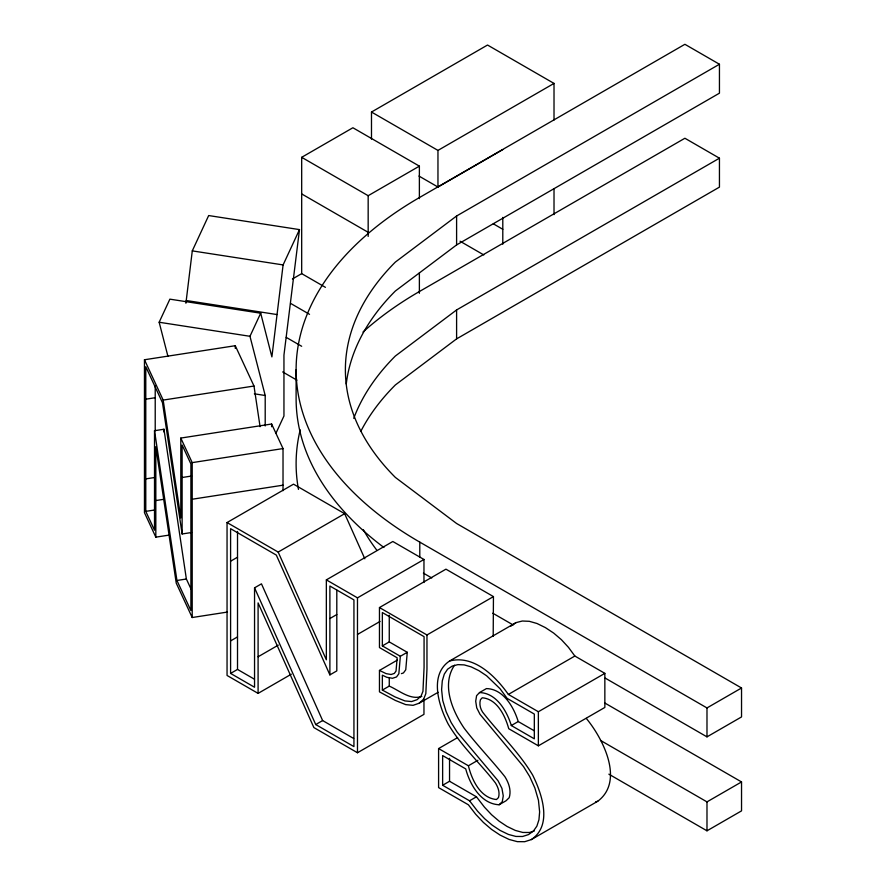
<?xml version="1.0" encoding="UTF-8"?>
<svg xmlns="http://www.w3.org/2000/svg" width="886" height="886" viewBox="0 0 886 886"><rect width="100%" height="100%" fill="white"/><g stroke="black" fill="none" stroke-linecap="round" stroke-linejoin="round"><path stroke-width="1.33" d="M493.192 636.237L493.447 596.599L445.946 569.166L379.463 607.552L379.463 647.566L397.172 657.789L396.02 671.09L394.314 673.426L391.069 674.501L386.174 673.648L379.463 670.436L379.463 691.866L395.311 700.416L405.733 704.625L413.086 705.322L419.156 703.24L438.149 692.276M400.35 656.282L398.844 673.781L396.518 676.948L392.487 678.288L386.783 677.292L382.353 675.176L382.353 690.083L395.045 696.928L404.946 700.926L411.602 701.557L417.084 699.685L421.038 696.086L422.954 691.335L424.073 667.413L424.073 636.646L382.353 612.558L382.353 645.894L400.35 656.282L407.261 652.295L389.264 641.907L382.353 645.894M407.261 652.295L405.755 669.794L403.44 672.95L401.413 673.626M185.905 303.245L192.284 250.882L208.675 215.553L299.49 229.607L283.952 355.098L283.952 415.999L276 433.143M299.49 229.607L283.099 264.925L271.891 356.892L260.694 313.201L169.879 299.158L159.159 322.249L167.963 356.449M265.202 425.945L265.202 395.499L249.974 336.292L260.694 313.201M454.496 665.22C441.339 684.723 452.214 710.583 464.076 728.093C476.923 744.949 491.719 760.177 504.931 776.734C508.785 782.936 511.455 790.434 509.195 797.699L506.039 800.767L499.117 804.754C481.065 803.979 469.934 784.653 465.726 768.904L442.635 755.57L442.635 785.262L469.547 800.8L477.554 811.177L484.664 818.73L492.173 825.132L500.081 830.403L508.42 834.435L515.896 836.439L522.574 836.484L528.543 834.568L533.438 831.046L536.883 826.129L538.943 819.76L539.629 811.919L538.444 800.257L534.889 788.064L529.662 776.501L523.537 766.6L479.968 714.249L476.734 707.881L475.704 701.247L476.59 695.687L479.514 692.575L486.425 688.588C503.27 688.898 513.847 707.072 518.221 721.547L534.336 730.839M499.117 804.754L502.284 801.686L503.259 795.905L501.941 788.396L498.021 780.732L457.165 732.091L451.162 722.566L446.123 711.691L442.745 700.516L441.605 689.64L442.28 680.913L444.296 674.113L447.585 669.207L452.237 666.073L457.885 664.633L464.175 664.888L471.153 666.87L478.872 670.636L486.613 675.774L500.036 688.71L507.135 698.378L534.324 714.072L534.324 738.824L511.311 725.534C506.936 711.059 496.359 692.885 479.514 692.575M419.156 703.24L423.586 699.209L425.823 693.683L426.963 669.163L426.963 634.974L493.447 596.599M346.26 383.981A372.973 215.331 0 0 1 395.355 291.007L456.6 244.924L719.443 93.174L719.443 64.246L456.6 215.996L395.355 262.079A372.973 215.331 0 0 0 395.355 477.41L456.6 523.493L741.538 687.99L741.538 716.929L706.984 736.864L605.271 678.144M360.901 431.161A372.973 215.331 0 0 1 395.355 384.956L456.6 338.873L719.443 187.123L719.443 158.195L456.6 309.945L395.355 356.017A372.973 215.331 0 0 0 353.758 418.336M531.323 839.596C552.798 825.22 541.944 793.889 532.696 775.139C518.897 752.037 499.017 733.276 482.571 712.067C480.19 708.435 479.215 703.949 480.422 699.718L482.239 697.78C497.19 698.999 505.197 715.877 508.752 728.724L538.367 745.824L604.85 707.438L604.85 673.36L574.859 656.039L568.48 647.356L561.436 639.714L553.728 633.125L545.344 627.576L536.982 623.489L529.307 621.308L522.319 621.02L516.017 622.625L449.545 661.011C428.913 674.933 438.791 705.843 448.161 723.995C460.964 745.846 480.024 763.012 495.429 782.925C498.109 787.266 500.047 792.494 498.475 797.588L496.47 799.526C480.29 797.998 471.806 779.835 468.395 765.77L438.592 748.57L438.592 787.599L468.395 804.798L475.693 814.256L483.413 822.452L491.542 829.396L500.092 835.088L509.118 839.452L517.324 841.656L524.722 841.7L531.323 839.596L597.806 801.21C624.652 780.976 603.023 738.603 586.288 718.402M510.779 626.169L516.017 622.625M371.489 139.146L371.489 112.035L487.533 45.031L554.016 83.417L554.016 120.02M325.428 287.341L301.683 273.63L301.683 157.32L352.894 127.75L419.377 166.136L419.377 198.674M371.489 112.035L437.961 150.41L554.016 83.417M301.683 157.32L368.166 195.706L419.377 166.136M418.967 176.059L437.961 187.024L502.794 149.59M292.402 278.99L301.683 273.63M291.328 674.191L258.092 693.384L227.049 675.464L227.049 522.552L293.532 484.166L344.654 513.681L364.822 558.778M230.593 561.203L237.514 557.216M227.049 522.552L278.171 552.067L344.654 513.681M336.802 590.154L336.802 670.901L329.891 674.888L276.321 555.09L230.593 528.687L230.593 673.415L254.548 687.248L254.548 587.839L261.459 583.841L322.637 720.562L353.68 738.481M278.171 552.067L326.347 659.804L326.347 579.876L392.83 541.501L423.962 559.476L423.962 582.523M230.593 640.91L237.514 636.912M326.347 579.876L357.479 597.851L423.962 559.476M258.092 656.781L278.27 645.13M230.593 673.415L237.514 669.428L254.271 679.108M329.891 618.539L336.802 614.541M357.479 634.465L380.039 621.44M379.463 670.436L397.271 660.148M254.548 587.839L315.726 724.549L322.637 720.562M382.353 690.083L389.264 686.096C399.298 690.493 410.207 700.361 421.802 696.44M258.092 693.384L258.092 602.912L313.877 727.572L357.479 752.746L423.962 714.36L423.962 699.231M449.545 661.011C473.899 654.555 495.473 676.228 508.376 694.425L574.859 656.039M438.592 748.57L457.586 737.606M511.311 725.534L518.221 721.547M508.376 694.425L538.367 711.746L604.85 673.36M468.395 765.77L477.886 760.288M442.635 785.262L449.545 781.275L476.458 796.802L484.465 807.179L491.586 814.743L499.084 821.145L506.991 826.405L515.342 830.437L522.806 832.452L529.485 832.486L534.269 830.957M469.547 800.8L476.458 796.802M719.443 64.246L684.9 44.3L419.787 197.356A422.257 243.783 0 0 0 419.787 542.121L706.984 707.936L741.538 687.99M600.486 740.397L706.984 801.885L741.538 781.939L741.538 810.867L706.984 830.813L608.859 774.165M595.602 801.908L597.806 801.21M169.381 535.055L155.825 537.149L144.462 512.673L144.462 359.76L235.277 345.706L253.994 386.03L260.074 426.687M145.78 399.187L155.216 397.725M144.462 359.76L163.179 400.084L253.994 386.03M191.564 532.508L182.117 533.97L162.492 402.731L145.78 366.704L145.78 511.366L154.518 530.205L154.518 430.707L163.965 429.245L186.37 579.012L191.033 589.046M163.179 400.084L180.81 517.989L180.81 438.072L271.625 424.017L283.022 448.571L283.022 490.678M180.81 438.072L192.207 462.625L283.022 448.571M145.78 478.883L155.216 477.421M182.117 477.499L191.564 476.037M155.825 500.546L163.954 499.283M192.207 499.228L283.022 485.185M145.78 511.366L155.216 509.904M154.518 430.707L176.934 580.474L186.37 579.012M155.825 537.149L155.825 446.677L176.248 583.132L192.207 617.52L227.447 612.06M192.284 250.882L283.099 264.925M186.237 300.509L277.052 314.563M159.159 322.249L249.974 336.292M254.36 393.816L265.202 395.499M719.443 158.195L684.9 138.249L419.787 291.306A422.257 243.783 0 0 0 362.994 332.029M493.303 223.804L502.794 229.286M460.055 241.225L483.8 254.935M301.683 193.923L368.166 232.309M290.542 303.366L309.535 314.331M286.233 337.378L301.672 346.282M282.678 371.932L296.921 380.149M423.375 573.131L431.759 577.96M492.782 613.201L513.127 624.94M605.049 703.141L741.538 781.939M379.463 607.552L426.963 634.974M315.726 724.549L353.935 746.61L353.935 599.9L329.891 586.023L329.891 674.888M176.934 580.474L190.9 610.565L190.9 463.932L182.117 445.016L182.117 533.97M706.984 707.936L706.984 736.864M706.984 801.885L706.984 830.813M554.016 188.729L554.016 214.633M538.367 711.746L538.367 745.824M502.794 217.413L502.794 244.204M456.6 215.996L456.6 244.924M456.6 309.945L456.6 338.873M449.545 758.327L449.545 781.275M437.961 150.41L437.961 187.024M419.787 542.121L419.787 557.283M419.377 272.822L419.377 293.288M389.264 615.238L389.264 641.907M389.264 677.956L389.264 686.096M368.166 195.706L368.166 236.429M357.479 597.851L357.479 752.746M296.112 369.739L296.112 398.678A422.257 243.783 0 0 0 383.926 547.493M271.625 424.017L271.625 426.731M237.514 531.467L237.514 669.428M235.277 345.706L235.277 348.42M192.207 462.625L192.207 617.52M163.965 429.245L163.965 431.98M155.216 385.543L155.216 430.707M298.471 489.404A422.257 243.783 0 0 1 300.199 429.843M376.65 549.985A372.973 215.331 0 0 1 363.36 529.717"/></g></svg>
